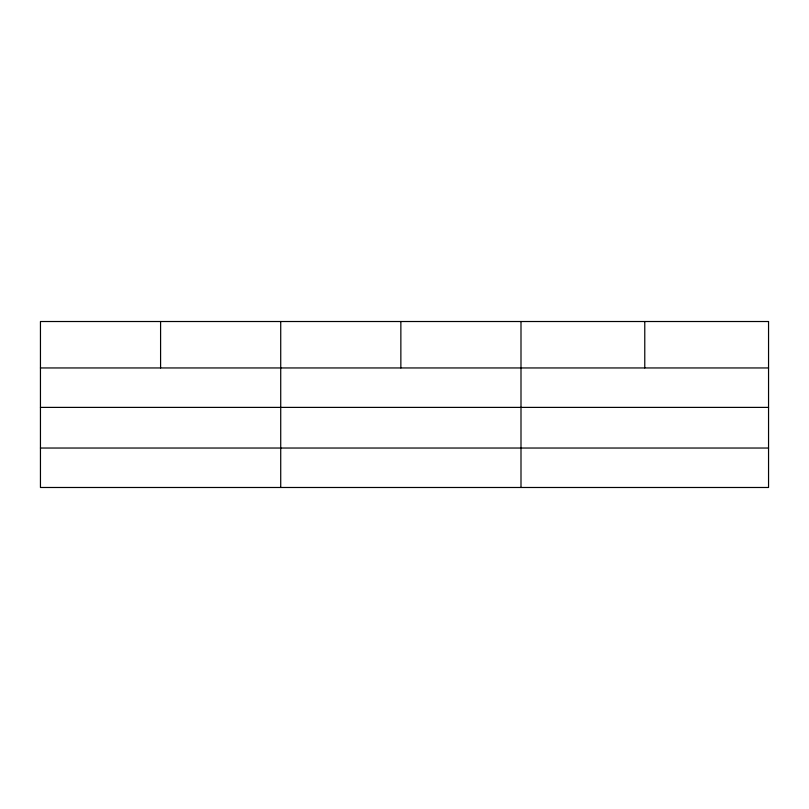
<?xml version="1.0" encoding="UTF-8"?>
<svg xmlns="http://www.w3.org/2000/svg" width="809" height="809" viewBox="0 0 809 809"><rect width="100%" height="100%" fill="white"/><g stroke="black" fill="none" stroke-linecap="round" stroke-linejoin="round"><path stroke-width="1.21" d="M40.45 367.953L768.55 367.953M40.45 407.392L768.55 407.392M40.45 448.034L768.55 448.034M644.773 321.517L644.773 367.953M520.996 321.517L520.996 487.483M400.859 321.517L400.859 367.953M280.723 321.517L280.723 487.483M160.587 321.517L160.587 367.953M768.55 321.517L40.45 321.517L40.45 487.483L768.55 487.483L768.55 321.517"/></g></svg>
